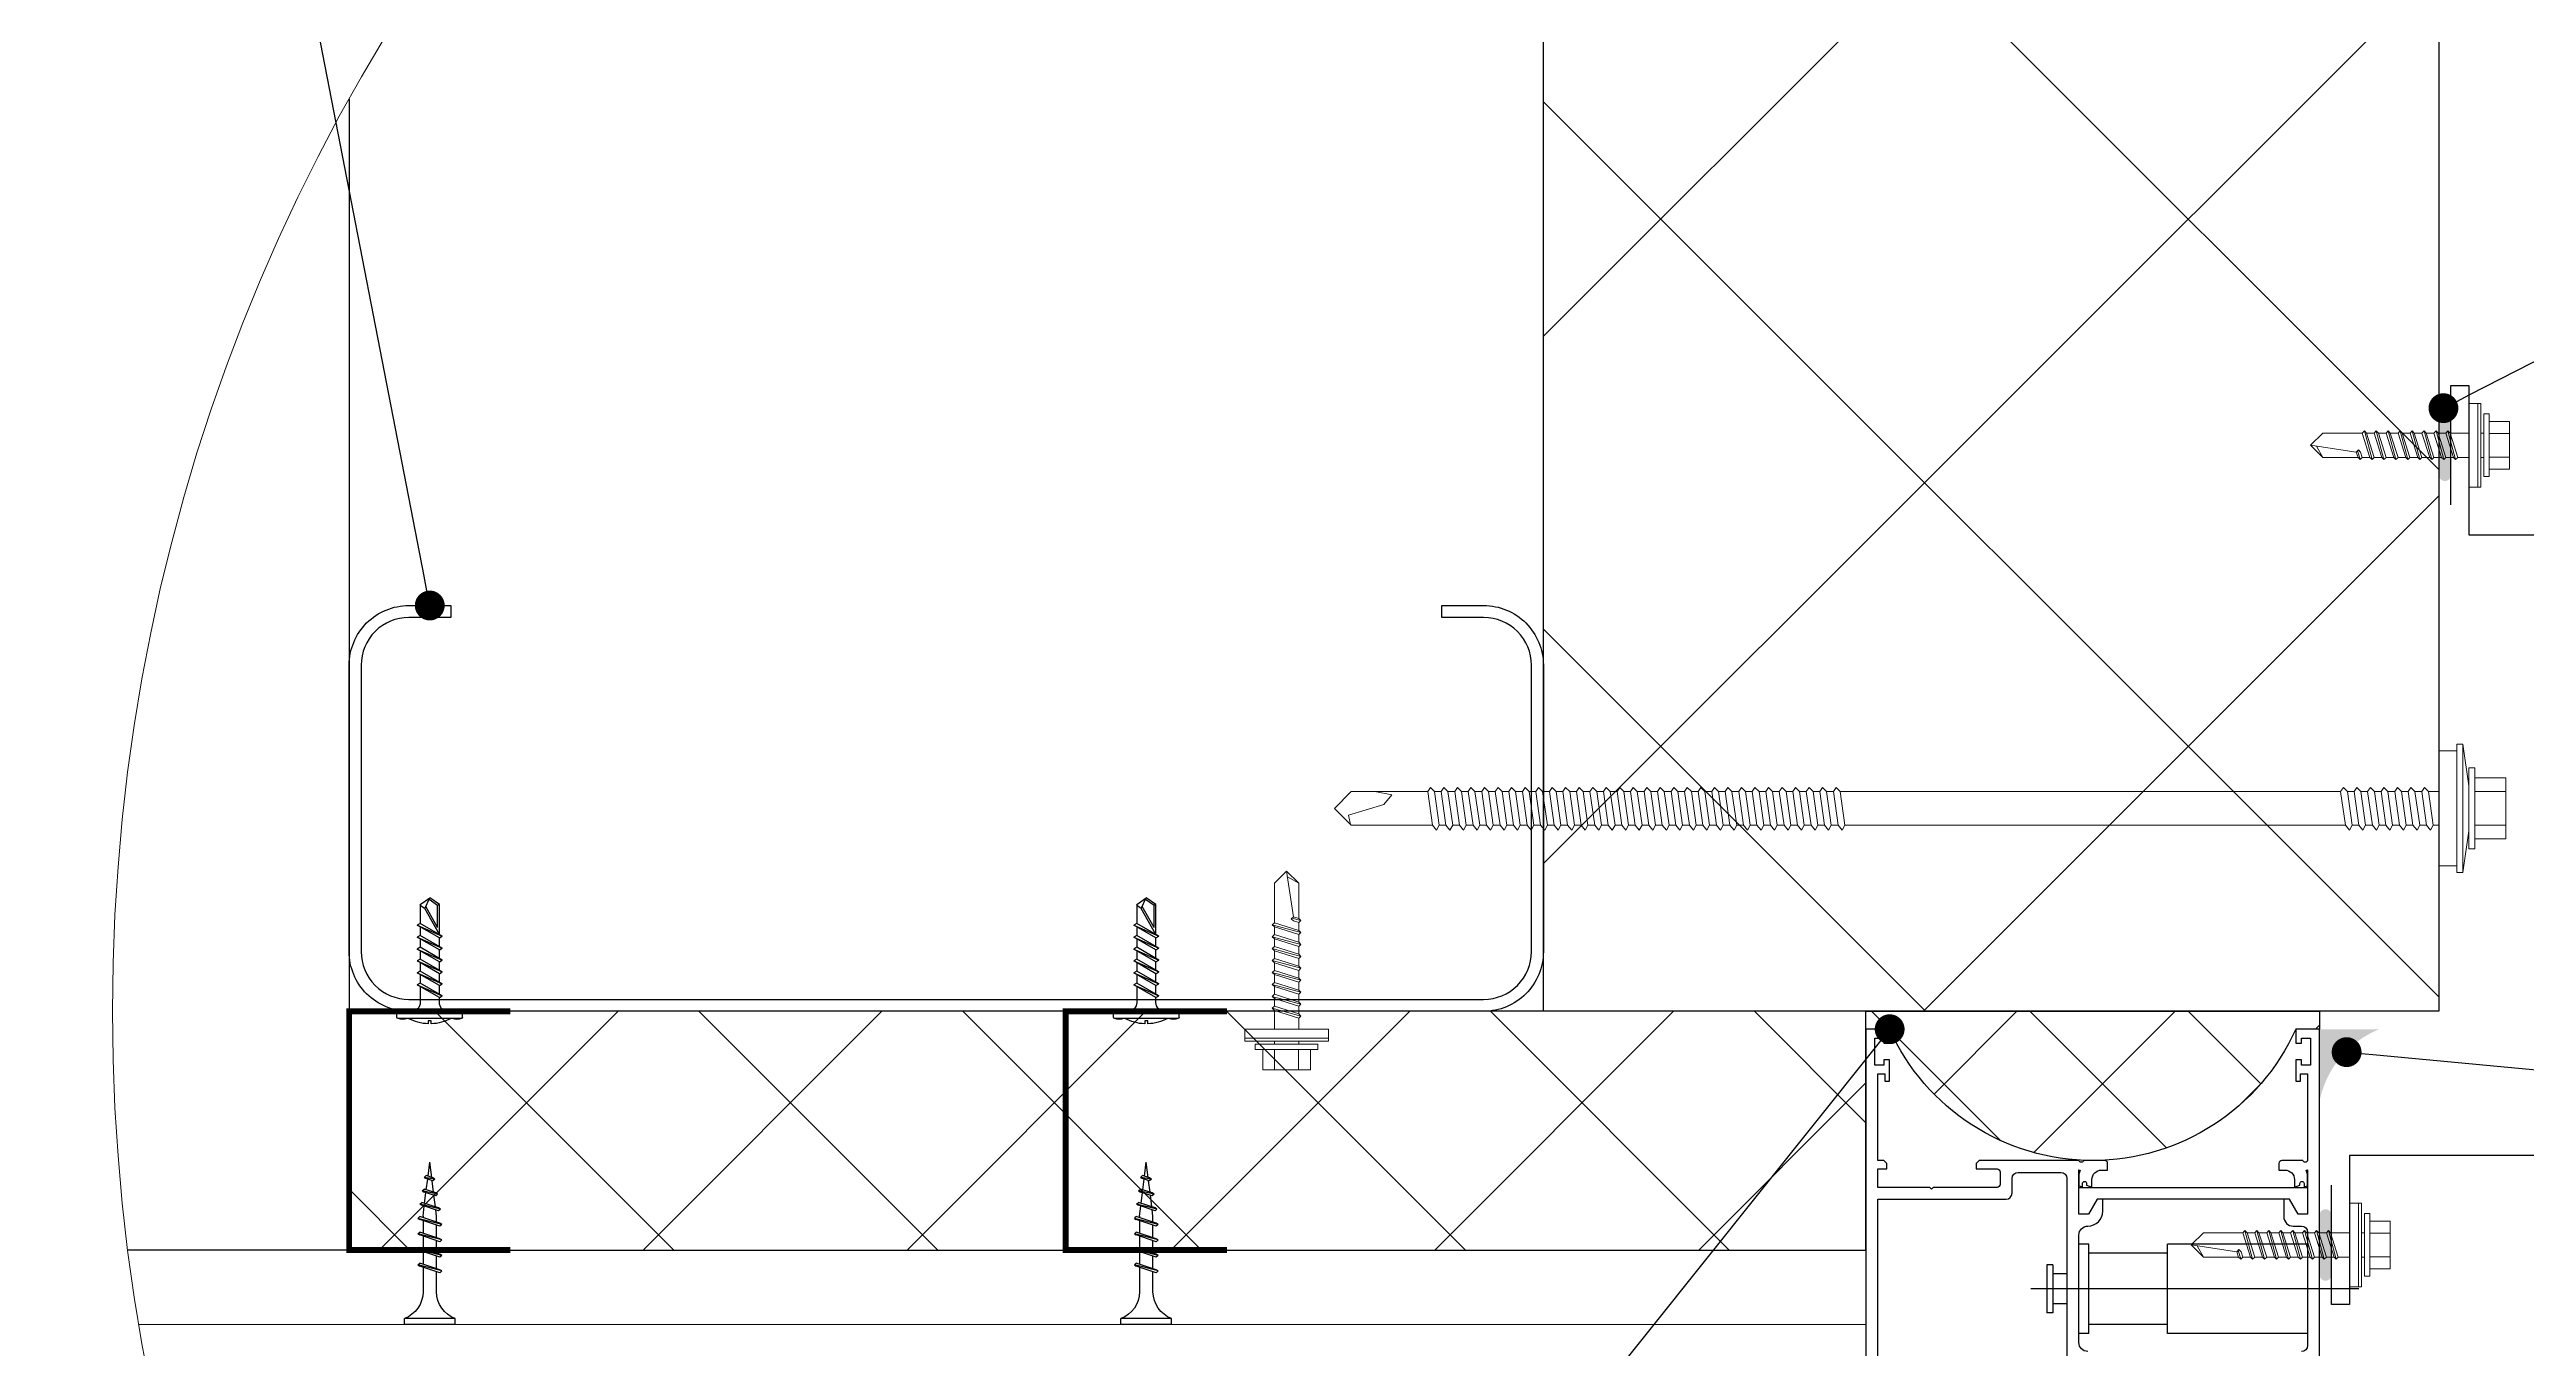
# Model space of a CAD drawing. Header units: millimetres. Extents: x -3689 to 2883575, y -702957 to -604547.
# Drawn here: x 2874776.2 to 2875191, y -672408.7 to -672191.1 of the extents above; entities that cross this region are included whole.
import ezdxf
from ezdxf import colors
from ezdxf.entities.mleader import LeaderData, LeaderLine
from ezdxf.math import Vec2, Vec3

# ---------------------------------------------------------------- set-up
doc = ezdxf.new("R2010")
doc.units = ezdxf.units.MM
doc.linetypes.add('DASHED2', pattern=[0.375, 0.25, -0.125])
for name, color, linetype in [('A-GLAZ', 133, 'Continuous'), ('A-WALL-OPEN-TEXT-BRICK', 20, 'DASHED2'), ('A-WALL-PATT', 181, 'Continuous'), ('S-METL', 14, 'Continuous'), ('S-WALL-PATT', 181, 'Continuous')]:
    doc.layers.add(name, color=color, linetype=linetype)
doc.layers.add('A-WALL-FNSH', color=92, linetype='Continuous', lineweight=5)

# ---------------------------------------------------------------- blocks, each defined once
blk = doc.blocks.new('scr_42-19-drill')
for p, q in [((-1.2, 5.3), (-1.2, -5.3)), ((-1, 5.5), (-0.2, 5.5)), ((0, 5.3), (0, -5.3)), ((2.3, 1.6), (2.59, 2.1)), ((2.3, 1.6), (4.44, -2.1)), ((4.44, -2.1), (2.59, 2.1)), ((2.59, 2.1), (4.73, -1.6)), ((4.3, 1.6), (4.59, 2.1)), ((4.3, 1.6), (6.44, -2.1)), ((6.44, -2.1), (4.59, 2.1)), ((4.59, 2.1), (6.73, -1.6)), ((6.3, 1.6), (6.59, 2.1)), ((6.3, 1.6), (8.44, -2.1)), ((8.44, -2.1), (6.59, 2.1)), ((6.59, 2.1), (8.73, -1.6)), ((8.3, 1.6), (8.59, 2.1)), ((8.3, 1.6), (10.44, -2.1)), ((10.44, -2.1), (8.59, 2.1)), ((8.59, 2.1), (10.73, -1.6)), ((10.3, 1.6), (10.59, 2.1)), ((10.3, 1.6), (12.44, -2.1)), ((12.44, -2.1), (10.59, 2.1)), ((10.59, 2.1), (12.73, -1.6)), ((12.3, 1.6), (12.59, 2.1)), ((12.3, 1.6), (14.44, -2.1)), ((14.44, -2.1), (12.59, 2.1)), ((12.59, 2.1), (14.73, -1.6)), ((12.88, 1.6), (17.23, -0.83)), ((14.03, 1.3), (17.72, 1.3)), ((14.03, 1.3), (17.57, -0.67)), ((17.23, -0.83), (19, 0)), ((17.88, 1.6), (17.72, 1.3)), ((17.72, 1.3), (18.72, -0.13)), ((17.88, 1.6), (19, 0)), ((17.88, -1.6), (19, 0)), ((4.73, -1.6), (4.44, -2.1)), ((6.73, -1.6), (6.44, -2.1)), ((8.73, -1.6), (8.44, -2.1)), ((10.73, -1.6), (10.44, -2.1)), ((12.73, -1.6), (12.44, -2.1)), ((14.73, -1.6), (14.44, -2.1)), ((-1, -5.5), (-0.2, -5.5))]:
    blk.add_line(p, q)
for points in [[(-2.1, 0.25), (-1.6, 0.25), (-1.6, -0.25), (-2.1, -0.25)], [(0, -1.6), (0, -1.6), (0, 1.6)], [(1.5, 1.6), (2.3, 1.6)], [(2.88, 1.6), (4.3, 1.6)], [(4.88, 1.6), (6.3, 1.6)], [(6.88, 1.6), (8.3, 1.6)], [(8.88, 1.6), (10.3, 1.6)], [(10.88, 1.6), (12.3, 1.6)], [(12.88, 1.6), (17.88, 1.6)], [(4.15, -1.6), (1.5, -1.6)], [(6.15, -1.6), (4.73, -1.6)], [(8.15, -1.6), (6.73, -1.6)], [(10.15, -1.6), (8.73, -1.6)], [(12.15, -1.6), (10.73, -1.6)], [(14.15, -1.6), (12.73, -1.6)], [(17.88, -1.6), (14.73, -1.6)]]:
    blk.add_lwpolyline(points)
for centre, radius, start, end in [((0.51, 4.55), 1.87, 156.3065, 203.6935), ((-1, 5.3), 0.2, 90, 180), ((-0.2, 5.3), 0.2, 0, 90), ((5.55, 0), 7.65, 151.9275, 178.1273), ((1.5, 3.1), 1.5, 180, 270), ((5.55, 0), 7.65, 181.8727, 208.0725), ((0.51, -4.55), 1.87, 156.3065, 203.6935), ((1.5, -3.1), 1.5, 90, 180), ((19, 0), 1.95, 205, 235), ((-1, -5.3), 0.2, 180, 270), ((-0.2, -5.3), 0.2, 270, 0)]:
    blk.add_arc(centre, radius, start, end)
blk = doc.blocks.new('TN25')
at = {"color": 0}
for p, q in [((0, 4.25), (0, -4.25)), ((0, 4.25), (1, 4.25)), ((1, 4.25), (1, -4.25)), ((5.5, 1.12), (8.87, 1.12)), ((9, 2), (8.68, 1.68)), ((8.68, 1.68), (9.82, -1.69)), ((9, 2), (10, -2)), ((9, 2), (9.18, 1.68)), ((9.18, 1.68), (10.31, -1.69)), ((9.37, 1.12), (11.47, 1.12)), ((11.6, 2), (11.28, 1.68)), ((11.28, 1.68), (12.42, -1.69)), ((11.6, 2), (12.6, -2)), ((11.6, 2), (11.78, 1.68)), ((11.78, 1.68), (12.91, -1.69)), ((11.97, 1.12), (14.07, 1.12)), ((14.2, 2), (13.88, 1.68)), ((13.88, 1.68), (15.02, -1.69)), ((14.2, 2), (15.2, -2)), ((14.2, 2), (14.38, 1.68)), ((14.38, 1.68), (15.51, -1.69)), ((14.57, 1.12), (16.67, 1.12)), ((16.8, 2), (16.48, 1.68)), ((16.48, 1.68), (17.62, -1.69)), ((16.8, 2), (17.8, -2)), ((16.8, 2), (16.98, 1.68)), ((16.98, 1.68), (18.11, -1.69)), ((17.17, 1.12), (18.2, 1.12)), ((18.2, 1.12), (19.21, 1)), ((19.36, 1.79), (19.05, 1.47)), ((19.05, 1.47), (19.99, -1.33)), ((19.36, 1.79), (19.55, 1.47)), ((19.36, 1.79), (20.18, -1.65)), ((19.55, 1.47), (20.49, -1.33)), ((19.73, 0.93), (21.67, 0.69)), ((21.88, 1.32), (21.56, 1)), ((21.56, 1), (22.22, -0.96)), ((21.88, 1.32), (22.06, 1)), ((21.88, 1.32), (22.4, -1.28)), ((22.06, 1), (22.72, -0.96)), ((22.18, 0.63), (24.12, 0.39)), ((24.39, 0.85), (24.07, 0.53)), ((24.07, 0.53), (24.47, -0.63)), ((24.39, 0.85), (24.57, 0.53)), ((24.39, 0.85), (24.65, -0.95)), ((24.57, 0.53), (24.96, -0.63)), ((24.64, 0.32), (27.2, 0)), ((24.85, -0.29), (27.2, 0)), ((9.63, -1.13), (5.5, -1.13)), ((10, -2), (9.82, -1.69)), ((10, -2), (10.31, -1.69)), ((12.23, -1.13), (10.13, -1.13)), ((12.6, -2), (12.42, -1.69)), ((12.6, -2), (12.91, -1.69)), ((14.83, -1.13), (12.73, -1.13)), ((15.2, -2), (15.02, -1.69)), ((15.2, -2), (15.51, -1.69)), ((17.43, -1.13), (15.33, -1.13)), ((17.8, -2), (17.62, -1.69)), ((17.8, -2), (18.11, -1.69)), ((18.2, -1.13), (17.93, -1.13)), ((18.2, -1.13), (19.85, -0.92)), ((20.18, -1.65), (19.99, -1.33)), ((20.18, -1.65), (20.49, -1.33)), ((20.33, -0.86), (22.11, -0.64)), ((22.4, -1.28), (22.22, -0.96)), ((22.4, -1.28), (22.72, -0.96)), ((22.59, -0.58), (24.37, -0.35)), ((24.65, -0.95), (24.47, -0.63)), ((24.65, -0.95), (24.96, -0.63)), ((0, -4.25), (1, -4.25))]:
    blk.add_line(p, q, dxfattribs=at)
for centre, start, end in [((5.58, 6.04), 201.3837, 269.0609), ((5.58, -6.04), 90.9392, 158.6164)]:
    blk.add_arc(centre, 4.92, start, end, dxfattribs=at)
blk = doc.blocks.new('scr_swp_150')
at = {"color": 0, "lineweight": 0, "ltscale": 10}
for p, q in [((-4, 10.76), (-5, 3.76)), ((-3, 10.76), (-4, 10.76)), ((-4, 10.76), (-4, -10.76)), ((-3, -10.76), (-3, 10.76)), ((0, 9.63), (-3, 9.63)), ((-3, 9.63), (-3, -9.63)), ((0, -9.63), (0, 9.63)), ((-6, 5.1), (-11.2, 5.1)), ((-11.2, 5.1), (-11.2, -5.1)), ((-5, 6.79), (-6, 6.79)), ((-6, 6.79), (-6, -6.79)), ((-6, -5.1), (-6, 5.1)), ((-5, -6.79), (-5, 6.79)), ((-6, 2.83), (-11.2, 2.83)), ((0.96, 2.83), (0, 2.83)), ((0.96, 2.83), (1.41, 3.62)), ((1.75, -2.83), (0.96, 2.83)), ((1.41, 3.62), (2.09, 2.83)), ((3.23, 2.83), (2.09, 2.83)), ((2.09, 2.83), (2.89, -2.83)), ((3.23, 2.83), (2.09, 2.83)), ((3.23, 2.83), (3.68, 3.62)), ((4.02, -2.83), (3.23, 2.83)), ((3.68, 3.62), (4.36, 2.83)), ((5.49, 2.83), (4.36, 2.83)), ((4.36, 2.83), (5.15, -2.83)), ((5.49, 2.83), (4.36, 2.83)), ((5.49, 2.83), (5.94, 3.62)), ((6.28, -2.83), (5.49, 2.83)), ((5.94, 3.62), (6.62, 2.83)), ((7.76, 2.83), (6.62, 2.83)), ((6.62, 2.83), (7.42, -2.83)), ((7.76, 2.83), (6.62, 2.83)), ((7.76, 2.83), (8.21, 3.62)), ((8.55, -2.83), (7.76, 2.83)), ((8.21, 3.62), (8.89, 2.83)), ((10.02, 2.83), (8.89, 2.83)), ((8.89, 2.83), (9.68, -2.83)), ((10.02, 2.83), (8.89, 2.83)), ((10.02, 2.83), (10.47, 3.62)), ((10.81, -2.83), (10.02, 2.83)), ((10.47, 3.62), (11.15, 2.83)), ((12.29, 2.83), (11.15, 2.83)), ((11.15, 2.83), (11.95, -2.83)), ((12.29, 2.83), (11.15, 2.83)), ((12.29, 2.83), (12.74, 3.62)), ((13.08, -2.83), (12.29, 2.83)), ((12.74, 3.62), (13.42, 2.83)), ((14.55, 2.83), (13.42, 2.83)), ((13.42, 2.83), (14.21, -2.83)), ((14.55, 2.83), (13.42, 2.83)), ((14.55, 2.83), (15, 3.62)), ((15.34, -2.83), (14.55, 2.83)), ((15, 3.62), (15.68, 2.83)), ((99.5, 2.83), (15.68, 2.83)), ((15.68, 2.83), (16.48, -2.83)), ((16.81, 2.83), (15.68, 2.83)), ((99.5, 2.83), (99.95, 3.62)), ((100.29, -2.83), (99.5, 2.83)), ((99.95, 3.62), (100.63, 2.83)), ((100.63, 2.83), (101.43, -2.83)), ((101.77, 2.83), (100.63, 2.83)), ((101.77, 2.83), (102.22, 3.62)), ((102.56, -2.83), (101.77, 2.83)), ((102.22, 3.62), (102.9, 2.83)), ((102.9, 2.83), (103.69, -2.83)), ((104.03, 2.83), (102.9, 2.83)), ((104.03, 2.83), (104.48, 3.62)), ((104.82, -2.83), (104.03, 2.83)), ((104.48, 3.62), (105.16, 2.83)), ((105.16, 2.83), (105.96, -2.83)), ((106.3, 2.83), (105.16, 2.83)), ((106.3, 2.83), (106.75, 3.62)), ((107.09, -2.83), (106.3, 2.83)), ((106.75, 3.62), (107.43, 2.83)), ((107.43, 2.83), (108.22, -2.83)), ((108.56, 2.83), (107.43, 2.83)), ((108.56, 2.83), (109.01, 3.62)), ((109.35, -2.83), (108.56, 2.83)), ((109.01, 3.62), (109.69, 2.83)), ((109.69, 2.83), (110.49, -2.83)), ((110.83, 2.83), (109.69, 2.83)), ((110.83, 2.83), (111.28, 3.62)), ((111.62, -2.83), (110.83, 2.83)), ((111.28, 3.62), (111.96, 2.83)), ((111.96, 2.83), (112.75, -2.83)), ((113.09, 2.83), (111.96, 2.83)), ((113.09, 2.83), (113.54, 3.62)), ((113.88, -2.83), (113.09, 2.83)), ((113.54, 3.62), (114.22, 2.83)), ((114.22, 2.83), (115.02, -2.83)), ((115.35, 2.83), (114.22, 2.83)), ((115.35, 2.83), (115.81, 3.62)), ((116.15, -2.83), (115.35, 2.83)), ((115.81, 3.62), (116.49, 2.83)), ((116.49, 2.83), (117.28, -2.83)), ((117.62, 2.83), (116.49, 2.83)), ((117.62, 2.83), (118.07, 3.62)), ((118.41, -2.83), (117.62, 2.83)), ((118.07, 3.62), (118.75, 2.83)), ((118.75, 2.83), (119.54, -2.83)), ((119.88, 2.83), (118.75, 2.83)), ((119.88, 2.83), (120.34, 3.62)), ((120.68, -2.83), (119.88, 2.83)), ((120.34, 3.62), (121.02, 2.83)), ((121.02, 2.83), (121.81, -2.83)), ((122.15, 2.83), (121.02, 2.83)), ((122.15, 2.83), (122.6, 3.62)), ((122.94, -2.83), (122.15, 2.83)), ((122.6, 3.62), (123.28, 2.83)), ((123.28, 2.83), (124.07, -2.83)), ((124.41, 2.83), (123.28, 2.83)), ((124.41, 2.83), (124.87, 3.62)), ((125.21, -2.83), (124.41, 2.83)), ((124.87, 3.62), (125.55, 2.83)), ((125.55, 2.83), (126.34, -2.83)), ((126.68, 2.83), (125.55, 2.83)), ((126.68, 2.83), (127.13, 3.62)), ((127.47, -2.83), (126.68, 2.83)), ((127.13, 3.62), (127.81, 2.83)), ((127.81, 2.83), (128.6, -2.83)), ((128.94, 2.83), (127.81, 2.83)), ((128.94, 2.83), (129.4, 3.62)), ((129.74, -2.83), (128.94, 2.83)), ((129.4, 3.62), (130.08, 2.83)), ((130.08, 2.83), (130.87, -2.83)), ((131.21, 2.83), (130.08, 2.83)), ((131.21, 2.83), (131.66, 3.62)), ((132, -2.83), (131.21, 2.83)), ((131.66, 3.62), (132.34, 2.83)), ((132.34, 2.83), (133.13, -2.83)), ((133.47, 2.83), (132.34, 2.83)), ((133.47, 2.83), (133.93, 3.62)), ((134.27, -2.83), (133.47, 2.83)), ((133.93, 3.62), (134.61, 2.83)), ((134.61, 2.83), (135.4, -2.83)), ((135.74, 2.83), (134.61, 2.83)), ((135.74, 2.83), (136.19, 3.62)), ((136.53, -2.83), (135.74, 2.83)), ((136.19, 3.62), (136.87, 2.83)), ((136.87, 2.83), (137.66, -2.83)), ((138, 2.83), (136.87, 2.83)), ((138, 2.83), (138.46, 3.62)), ((138.8, -2.83), (138, 2.83)), ((138.46, 3.62), (139.14, 2.83)), ((139.14, 2.83), (139.93, -2.83)), ((140.27, 2.83), (139.14, 2.83)), ((140.27, 2.83), (140.72, 3.62)), ((141.06, -2.83), (140.27, 2.83)), ((140.72, 3.62), (141.4, 2.83)), ((141.4, 2.83), (142.19, -2.83)), ((142.53, 2.83), (141.4, 2.83)), ((142.53, 2.83), (142.99, 3.62)), ((143.33, -2.83), (142.53, 2.83)), ((142.99, 3.62), (143.67, 2.83)), ((143.67, 2.83), (144.46, -2.83)), ((144.8, 2.83), (143.67, 2.83)), ((144.8, 2.83), (145.25, 3.62)), ((145.59, -2.83), (144.8, 2.83)), ((145.25, 3.62), (145.93, 2.83)), ((145.93, 2.83), (146.72, -2.83)), ((147.06, 2.83), (145.93, 2.83)), ((147.06, 2.83), (147.52, 3.62)), ((147.86, -2.83), (147.06, 2.83)), ((147.52, 3.62), (148.2, 2.83)), ((148.2, 2.83), (148.99, -2.83)), ((149.33, 2.83), (148.2, 2.83)), ((149.33, 2.83), (149.78, 3.62)), ((150.12, -2.83), (149.33, 2.83)), ((149.78, 3.62), (150.46, 2.83)), ((150.46, 2.83), (151.25, -2.83)), ((151.59, 2.83), (150.46, 2.83)), ((151.59, 2.83), (152.05, 3.62)), ((152.39, -2.83), (151.59, 2.83)), ((152.05, 3.62), (152.73, 2.83)), ((152.73, 2.83), (153.52, -2.83)), ((153.86, 2.83), (152.73, 2.83)), ((153.86, 2.83), (154.31, 3.62)), ((154.65, -2.83), (153.86, 2.83)), ((154.31, 3.62), (154.99, 2.83)), ((154.99, 2.83), (155.78, -2.83)), ((156.12, 2.83), (154.99, 2.83)), ((156.12, 2.83), (156.58, 3.62)), ((156.92, -2.83), (156.12, 2.83)), ((156.58, 3.62), (157.26, 2.83)), ((157.26, 2.83), (158.05, -2.83)), ((158.39, 2.83), (157.26, 2.83)), ((158.39, 2.83), (158.84, 3.62)), ((159.18, -2.83), (158.39, 2.83)), ((158.84, 3.62), (159.52, 2.83)), ((159.52, 2.83), (160.31, -2.83)), ((160.65, 2.83), (159.52, 2.83)), ((160.65, 2.83), (161.11, 3.62)), ((161.45, -2.83), (160.65, 2.83)), ((161.11, 3.62), (161.78, 2.83)), ((161.78, 2.83), (162.58, -2.83)), ((162.92, 2.83), (161.78, 2.83)), ((162.92, 2.83), (163.37, 3.62)), ((163.71, -2.83), (162.92, 2.83)), ((163.37, 3.62), (164.05, 2.83)), ((164.05, 2.83), (164.84, -2.83)), ((165.18, 2.83), (164.05, 2.83)), ((165.18, 2.83), (165.64, 3.62)), ((165.98, -2.83), (165.18, 2.83)), ((165.64, 3.62), (166.31, 2.83)), ((166.31, 2.83), (167.11, -2.83)), ((167.45, 2.83), (166.31, 2.83)), ((167.45, 2.83), (167.9, 3.62)), ((168.24, -2.83), (167.45, 2.83)), ((167.9, 3.62), (168.58, 2.83)), ((168.58, 2.83), (182.17, 2.83)), ((168.58, 2.83), (169.37, -2.83)), ((176.73, -0.68), (182.62, 1.13)), ((182.17, 2.83), (185, 0)), ((185, 0), (182.17, -2.83)), ((182.62, 1.13), (182.31, 2.69)), ((-6, -2.83), (-11.2, -2.83)), ((-5, -3.76), (-4, -10.76)), ((1.75, -2.83), (0, -2.83)), ((2.43, -3.51), (1.75, -2.83)), ((2.89, -2.83), (2.43, -3.51)), ((4.02, -2.83), (2.89, -2.83)), ((4.02, -2.83), (2.89, -2.83)), ((4.7, -3.51), (4.02, -2.83)), ((5.15, -2.83), (4.7, -3.51)), ((6.28, -2.83), (5.15, -2.83)), ((6.28, -2.83), (5.15, -2.83)), ((6.96, -3.51), (6.28, -2.83)), ((7.42, -2.83), (6.96, -3.51)), ((8.55, -2.83), (7.42, -2.83)), ((8.55, -2.83), (7.42, -2.83)), ((9.23, -3.51), (8.55, -2.83)), ((9.68, -2.83), (9.23, -3.51)), ((10.81, -2.83), (9.68, -2.83)), ((10.81, -2.83), (9.68, -2.83)), ((11.49, -3.51), (10.81, -2.83)), ((11.95, -2.83), (11.49, -3.51)), ((13.08, -2.83), (11.95, -2.83)), ((13.08, -2.83), (11.95, -2.83)), ((13.76, -3.51), (13.08, -2.83)), ((14.21, -2.83), (13.76, -3.51)), ((15.34, -2.83), (14.21, -2.83)), ((15.34, -2.83), (14.21, -2.83)), ((16.02, -3.51), (15.34, -2.83)), ((16.48, -2.83), (16.02, -3.51)), ((100.29, -2.83), (16.48, -2.83)), ((100.97, -3.51), (100.29, -2.83)), ((101.43, -2.83), (100.97, -3.51)), ((102.56, -2.83), (101.43, -2.83)), ((103.24, -3.51), (102.56, -2.83)), ((103.69, -2.83), (103.24, -3.51)), ((104.82, -2.83), (103.69, -2.83)), ((105.5, -3.51), (104.82, -2.83)), ((105.96, -2.83), (105.5, -3.51)), ((107.09, -2.83), (105.96, -2.83)), ((107.77, -3.51), (107.09, -2.83)), ((108.22, -2.83), (107.77, -3.51)), ((109.35, -2.83), (108.22, -2.83)), ((110.03, -3.51), (109.35, -2.83)), ((110.49, -2.83), (110.03, -3.51)), ((111.62, -2.83), (110.49, -2.83)), ((112.3, -3.51), (111.62, -2.83)), ((112.75, -2.83), (112.3, -3.51)), ((113.88, -2.83), (112.75, -2.83)), ((114.56, -3.51), (113.88, -2.83)), ((115.02, -2.83), (114.56, -3.51)), ((116.15, -2.83), (115.02, -2.83)), ((116.83, -3.51), (116.15, -2.83)), ((117.28, -2.83), (116.83, -3.51)), ((118.41, -2.83), (117.28, -2.83)), ((119.09, -3.51), (118.41, -2.83)), ((119.54, -2.83), (119.09, -3.51)), ((120.68, -2.83), (119.54, -2.83)), ((121.36, -3.51), (120.68, -2.83)), ((121.81, -2.83), (121.36, -3.51)), ((122.94, -2.83), (121.81, -2.83)), ((123.62, -3.51), (122.94, -2.83)), ((124.07, -2.83), (123.62, -3.51)), ((125.21, -2.83), (124.07, -2.83)), ((125.89, -3.51), (125.21, -2.83)), ((126.34, -2.83), (125.89, -3.51)), ((127.47, -2.83), (126.34, -2.83)), ((128.15, -3.51), (127.47, -2.83)), ((128.6, -2.83), (128.15, -3.51)), ((129.74, -2.83), (128.6, -2.83)), ((130.42, -3.51), (129.74, -2.83)), ((130.87, -2.83), (130.42, -3.51)), ((132, -2.83), (130.87, -2.83)), ((132.68, -3.51), (132, -2.83)), ((133.13, -2.83), (132.68, -3.51)), ((134.27, -2.83), (133.13, -2.83)), ((134.95, -3.51), (134.27, -2.83)), ((135.4, -2.83), (134.95, -3.51)), ((136.53, -2.83), (135.4, -2.83)), ((137.21, -3.51), (136.53, -2.83)), ((137.66, -2.83), (137.21, -3.51)), ((138.8, -2.83), (137.66, -2.83)), ((139.48, -3.51), (138.8, -2.83)), ((139.93, -2.83), (139.48, -3.51)), ((141.06, -2.83), (139.93, -2.83)), ((141.74, -3.51), (141.06, -2.83)), ((142.19, -2.83), (141.74, -3.51)), ((143.33, -2.83), (142.19, -2.83)), ((144.01, -3.51), (143.33, -2.83)), ((144.46, -2.83), (144.01, -3.51)), ((145.59, -2.83), (144.46, -2.83)), ((146.27, -3.51), (145.59, -2.83)), ((146.72, -2.83), (146.27, -3.51)), ((147.86, -2.83), (146.72, -2.83)), ((148.54, -3.51), (147.86, -2.83)), ((148.99, -2.83), (148.54, -3.51)), ((150.12, -2.83), (148.99, -2.83)), ((150.8, -3.51), (150.12, -2.83)), ((151.25, -2.83), (150.8, -3.51)), ((152.39, -2.83), (151.25, -2.83)), ((153.07, -3.51), (152.39, -2.83)), ((153.52, -2.83), (153.07, -3.51)), ((154.65, -2.83), (153.52, -2.83)), ((155.33, -3.51), (154.65, -2.83)), ((155.78, -2.83), (155.33, -3.51)), ((156.92, -2.83), (155.78, -2.83)), ((157.59, -3.51), (156.92, -2.83)), ((158.05, -2.83), (157.59, -3.51)), ((159.18, -2.83), (158.05, -2.83)), ((159.86, -3.51), (159.18, -2.83)), ((160.31, -2.83), (159.86, -3.51)), ((161.45, -2.83), (160.31, -2.83)), ((162.12, -3.51), (161.45, -2.83)), ((162.58, -2.83), (162.12, -3.51)), ((163.71, -2.83), (162.58, -2.83)), ((164.39, -3.51), (163.71, -2.83)), ((164.84, -2.83), (164.39, -3.51)), ((165.98, -2.83), (164.84, -2.83)), ((166.65, -3.51), (165.98, -2.83)), ((167.11, -2.83), (166.65, -3.51)), ((168.24, -2.83), (167.11, -2.83)), ((168.92, -3.51), (168.24, -2.83)), ((169.37, -2.83), (168.92, -3.51)), ((182.17, -2.83), (169.37, -2.83)), ((175.37, -2.26), (176.73, -0.68)), ((178.21, -2.83), (175.37, -2.26)), ((-11.2, -5.1), (-6, -5.1)), ((-6, -6.79), (-5, -6.79)), ((-4, -10.76), (-3, -10.76)), ((-3, -9.63), (0, -9.63))]:
    blk.add_line(p, q, dxfattribs=at)
blk = doc.blocks.new('29-4.8-drill')
at = {"color": 0, "lineweight": 0, "ltscale": 100}
for p, q in [((-3.4, 5.25), (-2.5, 5.25)), ((-3.4, -5.25), (-3.4, 5.25)), ((-2.5, 5.25), (-2.5, -5.25)), ((-2, 7), (-1.5, 7)), ((-2, -7), (-2, 7)), ((-1.5, 7), (-1.5, -7)), ((-1.5, 7), (0, 7)), ((-1.5, -7), (-1.5, 7)), ((0, 7), (0, -7)), ((-6.8, 4), (-3.4, 4)), ((-6.8, -4), (-6.8, 4)), ((-6.8, 2), (-3.4, 2)), ((-3.4, 4), (-3.4, -4)), ((-2.5, -2.05), (-2.5, 2.05)), ((-2.5, 2.05), (-2, 2.05)), ((0, 2.05), (1.86, 2.05)), ((2.21, 2.4), (1.86, 2.05)), ((1.86, 2.05), (3.15, -2.05)), ((2.21, 2.4), (3.5, -2.4)), ((2.21, 2.4), (2.56, 2.05)), ((2.56, 2.05), (3.86, 2.05)), ((2.56, 2.05), (3.85, -2.05)), ((4.21, 2.4), (3.86, 2.05)), ((3.86, 2.05), (5.15, -2.05)), ((4.21, 2.4), (5.5, -2.4)), ((4.21, 2.4), (4.56, 2.05)), ((4.56, 2.05), (5.86, 2.05)), ((4.56, 2.05), (5.85, -2.05)), ((6.21, 2.4), (5.86, 2.05)), ((5.86, 2.05), (7.15, -2.05)), ((6.21, 2.4), (7.5, -2.4)), ((6.21, 2.4), (6.56, 2.05)), ((6.56, 2.05), (7.86, 2.05)), ((6.56, 2.05), (7.85, -2.05)), ((8.21, 2.4), (7.86, 2.05)), ((7.86, 2.05), (9.15, -2.05)), ((8.21, 2.4), (9.5, -2.4)), ((8.21, 2.4), (8.56, 2.05)), ((8.56, 2.05), (9.86, 2.05)), ((8.56, 2.05), (9.85, -2.05)), ((10.21, 2.4), (9.86, 2.05)), ((9.86, 2.05), (11.15, -2.05)), ((10.21, 2.4), (11.5, -2.4)), ((10.21, 2.4), (10.56, 2.05)), ((10.56, 2.05), (11.86, 2.05)), ((10.56, 2.05), (11.85, -2.05)), ((12.21, 2.4), (11.86, 2.05)), ((11.86, 2.05), (13.15, -2.05)), ((12.21, 2.4), (13.5, -2.4)), ((12.21, 2.4), (12.56, 2.05)), ((12.56, 2.05), (13.86, 2.05)), ((12.56, 2.05), (13.85, -2.05)), ((14.21, 2.4), (13.86, 2.05)), ((13.86, 2.05), (15.15, -2.05)), ((14.21, 2.4), (15.5, -2.4)), ((14.21, 2.4), (14.56, 2.05)), ((14.56, 2.05), (15.86, 2.05)), ((14.56, 2.05), (15.85, -2.05)), ((16.21, 2.4), (15.86, 2.05)), ((15.86, 2.05), (17.15, -2.05)), ((16.21, 2.4), (17.5, -2.4)), ((16.21, 2.4), (16.56, 2.05)), ((16.56, 2.05), (17.86, 2.05)), ((16.56, 2.05), (17.85, -2.05)), ((18.21, 2.4), (17.86, 2.05)), ((17.86, 2.05), (18.15, 1.13)), ((18.5, 0.78), (18.15, 1.13)), ((18.21, 2.4), (18.62, 0.89)), ((18.21, 2.4), (18.56, 2.05)), ((18.5, 0.78), (18.85, 1.13)), ((18.56, 2.05), (24.45, 2.05)), ((18.56, 2.05), (18.85, 1.13)), ((18.85, 1.13), (26.5, 0)), ((26.5, 0), (24.45, 2.05)), ((24.45, 2.05), (25.52, 0.14)), ((-6.8, -2), (-3.4, -2)), ((-3.4, -4), (-6.8, -4)), ((-2, -2.05), (-2.5, -2.05)), ((3.15, -2.05), (0, -2.05)), ((3.5, -2.4), (3.15, -2.05)), ((3.5, -2.4), (3.85, -2.05)), ((5.15, -2.05), (3.85, -2.05)), ((5.5, -2.4), (5.15, -2.05)), ((5.5, -2.4), (5.85, -2.05)), ((7.15, -2.05), (5.85, -2.05)), ((7.5, -2.4), (7.15, -2.05)), ((7.5, -2.4), (7.85, -2.05)), ((9.15, -2.05), (7.85, -2.05)), ((9.5, -2.4), (9.15, -2.05)), ((9.5, -2.4), (9.85, -2.05)), ((11.15, -2.05), (9.85, -2.05)), ((11.5, -2.4), (11.15, -2.05)), ((11.5, -2.4), (11.85, -2.05)), ((13.15, -2.05), (11.85, -2.05)), ((13.5, -2.4), (13.15, -2.05)), ((13.5, -2.4), (13.85, -2.05)), ((15.15, -2.05), (13.85, -2.05)), ((15.5, -2.4), (15.15, -2.05)), ((15.5, -2.4), (15.85, -2.05)), ((17.15, -2.05), (15.85, -2.05)), ((17.5, -2.4), (17.15, -2.05)), ((17.5, -2.4), (17.85, -2.05)), ((24.45, -2.05), (17.85, -2.05)), ((26.5, 0), (24.45, -2.05)), ((-2.5, -5.25), (-3.4, -5.25)), ((-1.5, -7), (-2, -7)), ((0, -7), (-1.5, -7))]:
    blk.add_line(p, q, dxfattribs=at)
blk = doc.blocks.new('prof_C_200-2')
at = {"color": 0}
blk.add_lwpolyline([(17, 0), (10, 0, 0.414214), (0, -10), (0, -58, 0.414214), (10, -68), (190, -68, 0.414214), (200, -58), (200, -10, 0.414214), (190, 0), (183, 0), (183, -2), (190, -2, -0.414214), (198, -10), (198, -58, -0.414214), (190, -66), (10, -66, -0.414214), (2, -58), (2, -10, -0.414214), (10, -2), (17, -2)], format="xyb", close=True, dxfattribs=at)
blk = doc.blocks.new('_Dot')
at = {"color": 0, "linetype": 'ByBlock', "lineweight": -2}
blk.add_line((-0.5, 0), (-1, 0), dxfattribs=at)
at = {"color": 0, "linetype": 'ByBlock', "const_width": 0.5}
blk.add_lwpolyline([(-0.25, 0, 1), (0.25, 0, 1)], format="xyb", close=True, dxfattribs=at)

msp = doc.modelspace()

# ---------------------------------------------------------------- hatches: boundary and pattern name
h = msp.add_hatch()
h.set_pattern_fill('ANSI37', scale=500)
h.set_pattern_definition([(45, (2874648.24, -706293.21), (-44.19417, 44.19417), []), (135, (2874648.24, -706293.21), (-44.19417, -44.19417), [])])
h.paths.add_polyline_path([(2875026.3872, -672352.2375), (2875176.3872, -672352.2375), (2875176.3872, -672046.6747, 0.12092967), (2875026.3872, -672046.6747)])
h = msp.add_hatch()
h.set_pattern_fill('ANSI37', scale=250, angle=-90)
h.set_pattern_definition([(315, (2842262.868, -647861.925), (22.097087, 22.097087), []), (45, (2842262.868, -647861.925), (-22.097087, 22.097087), [])])
h.paths.add_polyline_path([(2874826.3872, -672352.2375), (2874826.3872, -672392.2375), (2875080.3872, -672392.2375), (2875080.3872, -672352.2375)])
at = {"layer": 'A-GLAZ'}
h = msp.add_hatch(dxfattribs=at)
h.set_pattern_fill('ANSI37', scale=150, angle=90)
h.set_pattern_definition([(135, (2901676.295, -639311.607), (-13.258252, -13.258252), []), (225, (2901676.295, -639311.607), (13.258252, -13.258252), [])])
edge = h.paths.add_edge_path()
edge.add_line((2875080.3872, -672355.2375), (2875080.3872, -672352.2375))
edge.add_line((2875080.3872, -672352.2375), (2875156.3872, -672352.2375))
edge.add_line((2875156.3872, -672352.2375), (2875156.3872, -672355.2375))
edge.add_line((2875156.3872, -672355.2375), (2875152.3872, -672355.2375))
edge.add_arc((2875118.3872, -672339.9647), 37.2727, 204.189514, 335.810486, ccw=False)
edge.add_line((2875084.3872, -672355.2375), (2875080.3872, -672355.2375))
at = {"layer": 'A-WALL-PATT'}
h = msp.add_hatch(color=7, dxfattribs=at)
h.dxf.hatch_style = 1
edge = h.paths.add_edge_path()
edge.add_line((2875178.3871, -672252.3912), (2875178.3871, -672262.3912))
edge.add_arc((2875177.3871, -672262.3912), 1, 180, 360, ccw=False)
edge.add_line((2875176.3871, -672262.3912), (2875176.3871, -672252.3912))
edge.add_arc((2875177.3871, -672252.3912), 1, 360, 540, ccw=False)
at = {"layer": 'S-WALL-PATT'}
h = msp.add_hatch(color=7, dxfattribs=at)
h.dxf.hatch_style = 1
edge = h.paths.add_edge_path()
edge.add_line((2875156.387, -672367.2375), (2875156.387, -672355.2375))
edge.add_line((2875156.387, -672355.2375), (2875166.387, -672355.2375))
edge.add_arc((2875172.5852, -672370.5693), 16.5374, 112.012103, 168.376755)
h = msp.add_hatch(color=7, dxfattribs=at)
h.dxf.hatch_style = 1
edge = h.paths.add_edge_path()
edge.add_line((2875158.3871, -672386.3912), (2875158.3871, -672396.3912))
edge.add_arc((2875157.3871, -672396.3912), 1, 180, 360, ccw=False)
edge.add_line((2875156.3871, -672396.3912), (2875156.3871, -672386.3912))
edge.add_arc((2875157.3871, -672386.3912), 1, 360, 540, ccw=False)

# ---------------------------------------------------------------- linework, layer by layer
at = {"color": 7}
for points in [[(2875176.3872, -672046.6747), (2875176.3872, -672352.2375), (2875026.3872, -672352.2375), (2875026.3872, -672046.6747)], [(2874826.3872, -672199.3696), (2874826.3872, -672392.2375), (2874789.3077, -672392.2375)]]:
    msp.add_lwpolyline(points, dxfattribs=at)
msp.add_lwpolyline([(2874826.3872, -672352.2375), (2874826.3872, -672392.2375), (2875080.3872, -672392.2375), (2875080.3872, -672352.2375)], close=True, dxfattribs=at)
at = {"layer": 'A-GLAZ', "color": 7}
for p, q in [((2875117.7257, -672391.2375), (2875116.0872, -672391.2375)), ((2875117.7257, -672406.2375), (2875117.7257, -672391.2375)), ((2875130.9257, -672392.7375), (2875117.7257, -672392.7375)), ((2875154.3872, -672391.2375), (2875130.9257, -672391.2375)), ((2875130.9257, -672406.2375), (2875130.9257, -672391.2375)), ((2875111.7257, -672394.7375), (2875110.7257, -672394.7375)), ((2875110.7257, -672394.7375), (2875110.7257, -672402.7375)), ((2875111.7257, -672394.7375), (2875111.7257, -672402.7375)), ((2875114.0723, -672396.2375), (2875111.7257, -672396.2375)), ((2875162.9571, -672398.7375), (2875108.0532, -672398.7375)), ((2875114.0723, -672401.2375), (2875111.7257, -672401.2375)), ((2875111.7257, -672402.7375), (2875110.7257, -672402.7375)), ((2875117.7257, -672406.2375), (2875116.0872, -672406.2375)), ((2875130.9257, -672404.7375), (2875117.7257, -672404.7375)), ((2875154.3872, -672406.2375), (2875130.9257, -672406.2375))]:
    msp.add_line(p, q, dxfattribs=at)
for points in [[(2875080.3872, -672355.2375), (2875080.3872, -672352.2375), (2875156.3872, -672352.2375), (2875156.3872, -672355.2375), (2875152.3872, -672355.2375, -0.64705882), (2875084.3872, -672355.2375)], [(2875103.8872, -672383.7375, 0.41421356), (2875104.8872, -672382.7375), (2875104.8872, -672380.2375, -0.41421356), (2875105.8872, -672379.2375), (2875113.0723, -672379.2375, -0.41421356), (2875114.0723, -672380.2375), (2875114.0723, -672424.7375), (2875082.3872, -672424.7375), (2875082.3872, -672416.9875), (2875083.3872, -672416.9875), (2875083.3872, -672415.4875), (2875082.3872, -672415.4875), (2875082.3872, -672383.7375)]]:
    msp.add_lwpolyline(points, format="xyb", close=True, dxfattribs=at)
for points in [[(2875117.5723, -672409.2375, -0.41421356), (2875116.0723, -672407.7375), (2875116.0723, -672389.7375, -0.41421356), (2875117.5723, -672388.2375, 0.41421356), (2875120.0723, -672385.7375), (2875120.0723, -672383.7375), (2875119.1157, -672383.7375), (2875117.6723, -672386.2375), (2875116.0723, -672386.2375), (2875116.0723, -672378.794), (2875116.3118, -672378.8811), (2875116.0723, -672379.5389), (2875116.0723, -672381.4545), (2875116.6723, -672381.6728), (2875116.6723, -672381.1045, -1), (2875117.3723, -672381.1045), (2875117.3723, -672381.3955), (2875118.2723, -672381.7231), (2875118.2723, -672380.4375, -0.41421356), (2875119.8723, -672378.8375), (2875120.888, -672378.8375), (2875120.888, -672377.7375, 0.41421356), (2875120.388, -672377.2375), (2875116.888, -672377.2375, -0.75256432), (2875116.0872, -672377.2375), (2875099.3872, -672377.2375), (2875098.8872, -672377.7375), (2875098.8872, -672378.6375), (2875102.3872, -672378.6375, -0.41421356), (2875102.8872, -672379.1375), (2875102.8872, -672381.2375, -0.41421356), (2875102.3872, -672381.7375), (2875091.6872, -672381.7375), (2875091.3872, -672382.0375), (2875091.0872, -672381.7375), (2875082.3872, -672381.7375), (2875082.3872, -672378.6375), (2875083.8872, -672378.6375), (2875083.8872, -672377.7375), (2875083.3872, -672377.2375), (2875082.3872, -672377.2375), (2875082.3872, -672362.7375), (2875083.5872, -672362.7375), (2875083.5872, -672363.9375), (2875084.3872, -672363.9375), (2875084.3872, -672360.3875), (2875083.3872, -672360.3875), (2875083.3872, -672361.2375), (2875081.8872, -672361.2375), (2875081.8872, -672356.7375), (2875083.3872, -672356.7375), (2875083.3872, -672357.5875), (2875084.3872, -672357.5875), (2875084.3872, -672355.2375), (2875080.3872, -672355.2375), (2875080.3872, -672355.2375), (2875080.3872, -672442.2375)], [(2875156.3872, -672420.2375), (2875156.3872, -672355.2375), (2875152.3872, -672355.2375), (2875152.3872, -672357.5875), (2875153.3872, -672357.5875), (2875153.3872, -672356.7375), (2875154.8872, -672356.7375), (2875154.8872, -672361.2375), (2875153.3872, -672361.2375), (2875153.3872, -672360.3875), (2875152.3872, -672360.3875), (2875152.3872, -672363.9375), (2875153.1872, -672363.9375), (2875153.1872, -672362.7375), (2875154.3872, -672362.7375), (2875154.3872, -672377.1571, -0.83248826), (2875153.5715, -672377.2375), (2875150.0715, -672377.2375, 0.41421356), (2875149.5715, -672377.7375), (2875149.5715, -672378.8375), (2875150.5872, -672378.8375, -0.41421356), (2875152.1872, -672380.4375), (2875152.1872, -672381.7231), (2875153.0872, -672381.3955), (2875153.0872, -672381.1045, -1), (2875153.7872, -672381.1045), (2875153.7872, -672381.6728), (2875154.3872, -672381.4545), (2875154.3872, -672379.5389), (2875154.1477, -672378.8811), (2875154.3872, -672378.794), (2875154.3872, -672386.2375), (2875152.7872, -672386.2375), (2875151.3438, -672383.7375), (2875150.3872, -672383.7375), (2875150.3872, -672386.6375, 0.41421356), (2875151.9872, -672388.2375), (2875153.3872, -672388.2375, -0.41421356), (2875154.3872, -672389.2375), (2875154.3872, -672408.2375, -0.41421356), (2875153.3872, -672409.2375)]]:
    msp.add_lwpolyline(points, format="xyb", dxfattribs=at)
msp.add_lwpolyline([(2875116.0723, -672386.2375), (2875116.0723, -672381.7375), (2875154.3872, -672381.7375), (2875154.3872, -672386.2375), (2875152.7872, -672386.2375), (2875151.3438, -672383.7375), (2875119.1157, -672383.7375), (2875117.6723, -672386.2375)], close=True, dxfattribs=at)
at = {"layer": 'A-WALL-FNSH', "color": 7}
for points in [[(2874789.3077, -672392.2375), (2875080.3872, -672392.2375), (2875080.3872, -672404.7375), (2874791.1657, -672404.7375)], [(2874793.5421, -672417.2375), (2875080.3872, -672417.2375), (2875080.3872, -672404.7375), (2874791.1657, -672404.7375)]]:
    msp.add_lwpolyline(points, dxfattribs=at)
at = {"layer": 'S-METL', "color": 7}
msp.add_lwpolyline([(2875178.3871, -672267.3912), (2875178.3871, -672247.3912), (2875181.3871, -672247.3912), (2875181.3871, -672272.3912), (2875196.3871, -672272.3912), (2875196.3871, -672376.3912), (2875161.3871, -672376.3912), (2875161.3871, -672401.3912), (2875158.3871, -672401.3912), (2875158.3871, -672381.3912)], dxfattribs=at)
at = {"layer": 'S-METL', "color": 7, "const_width": 1}
for points in [[(2874853.3872, -672392.2375), (2874826.3872, -672392.2375), (2874826.3872, -672352.2375), (2874853.3872, -672352.2375)], [(2874973.3872, -672392.2375), (2874946.3872, -672392.2375), (2874946.3872, -672352.2375), (2874973.3872, -672352.2375)]]:
    msp.add_lwpolyline(points, dxfattribs=at)
at = {"layer": 'S-METL', "color": 7, "lineweight": 0}
msp.add_circle((2875101.3872, -672352.2375), 314.6325, dxfattribs=at)

# ---------------------------------------------------------------- block references
at = {"layer": 'S-METL', "color": 7, "rotation": 180}
for name, p in [('29-4.8-drill', (2875181.3871, -672257.3912)), ('scr_swp_150', (2875176.3871, -672318.2375)), ('29-4.8-drill', (2875161.3871, -672391.3912))]:
    msp.add_blockref(name, p, dxfattribs=at)
at = {"layer": 'S-METL', "color": 7, "xscale": -1}
msp.add_blockref('prof_C_200-2', (2875026.3872, -672284.2375), dxfattribs=at)
at = {"layer": 'S-METL', "color": 7, "xscale": -1, "rotation": 270}
for name, p in [('29-4.8-drill', (2874983.3872, -672355.2375)), ('scr_42-19-drill', (2874839.8872, -672352.2375)), ('scr_42-19-drill', (2874959.8872, -672352.2375)), ('TN25', (2874839.8872, -672404.7375)), ('TN25', (2874959.8872, -672404.7375))]:
    msp.add_blockref(name, p, dxfattribs=at)

# ---------------------------------------------------------------- leaders
at = {"layer": 'A-WALL-OPEN-TEXT-BRICK', "color": 7, "linetype": 'Continuous', "lineweight": 0}
ml = msp.add_multileader_mtext('Standard', dxfattribs=at)
ml.set_content('', color=7)
ml.set_leader_properties()
ml.set_arrow_properties(name='DOT')
ml.build(insert=Vec2(0, 0))
ml.multileader.update_dxf_attribs({"arrow_head_size": 5})
ctx = ml.context
ctx.base_point, ctx.char_height, ctx.arrow_head_size, ctx.landing_gap_size, ctx.plane_origin = Vec3(2875597.7353, -672116.7311), 0.4, 5, 0.2, Vec3(2875035.6814, -671764.4718)
notes = []
notes.append((ctx, [(1, (1, 1, 0), (2875438.739, -672116.7311), (1, 0), 158.9963, [(0, [(2875177.133, -672251.1667)], 0, [])])]))
ctx.mtext.insert, ctx.mtext.flow_direction = Vec3(2875597.9353, -672116.5311), 5
ml = msp.add_multileader_mtext('Standard', dxfattribs=at)
ml.set_content('', color=7)
ml.set_leader_properties()
ml.set_arrow_properties(name='DOT')
ml.build(insert=Vec2(0, 0))
ml.multileader.update_dxf_attribs({"arrow_head_size": 5})
ctx = ml.context
ctx.base_point, ctx.char_height, ctx.arrow_head_size, ctx.landing_gap_size, ctx.plane_origin = Vec3(2874375.6801, -672127.9178), 0.4, 5, 0.2, Vec3(2874017.5094, -671842.2659)
ctx.text_align_type = 2
notes.append((ctx, [(0, (1, 1, 0), (2874809.5613, -672127.9178), (-1, 0), 433.4812, [(0, [(2874839.8872, -672284.2375)], 0, [])])]))
ctx.mtext.insert, ctx.mtext.alignment, ctx.mtext.flow_direction = Vec3(2874375.8801, -672127.7178), 3, 5
ml = msp.add_multileader_mtext('Standard', dxfattribs=at)
ml.set_content('', color=7)
ml.set_leader_properties()
ml.set_arrow_properties(name='DOT')
ml.build(insert=Vec2(0, 0))
ml.multileader.update_dxf_attribs({"arrow_head_size": 5})
ctx = ml.context
ctx.base_point, ctx.char_height, ctx.arrow_head_size, ctx.landing_gap_size, ctx.plane_origin = Vec3(2874585.8274, -672639.9115), 0.4, 5, 0.2, Vec3(2874183.27, -672237.7182)
ctx.text_align_type = 2
notes.append((ctx, [(0, (1, 1, 0), (2874857.0283, -672639.9115), (-1, 0), 270.8008, [(0, [(2875084.3872, -672355.2375)], 0, [])])]))
ctx.mtext.insert, ctx.mtext.alignment, ctx.mtext.flow_direction = Vec3(2874586.0274, -672639.7115), 3, 5
ml = msp.add_multileader_mtext('Standard', dxfattribs=at)
ml.set_content('', color=7)
ml.set_leader_properties()
ml.set_arrow_properties(name='DOT')
ml.build(insert=Vec2(0, 0))
ml.multileader.update_dxf_attribs({"arrow_head_size": 5})
ctx = ml.context
ctx.base_point, ctx.char_height, ctx.arrow_head_size, ctx.landing_gap_size, ctx.plane_origin = Vec3(2875814.6587, -672388.681), 0.4, 5, 0.2, Vec3(2875073.8456, -672036.4217)
notes.append((ctx, [(1, (1, 1, 0), (2875476.9031, -672388.681), (1, 0), 337.7556, [(0, [(2875160.9167, -672359.0775)], 0, [])])]))
ctx.mtext.insert, ctx.mtext.flow_direction = Vec3(2875814.8587, -672388.481), 5
for ctx, leaders in notes:
    for number, flags, end, landing, length, lines in leaders:
        leader = LeaderData()
        leader.index, (leader.has_last_leader_line, leader.has_dogleg_vector, leader.attachment_direction) = number, flags
        leader.last_leader_point, leader.dogleg_vector, leader.dogleg_length = Vec3(end), Vec3(landing), length
        for number, points, colour, breaks in lines:
            line = LeaderLine()
            line.index, line.vertices, line.color, line.breaks = number, Vec3.list(points), colors.encode_raw_color(colour), breaks
            leader.lines.append(line)
        ctx.leaders.append(leader)

doc.saveas('drawing.dxf')
